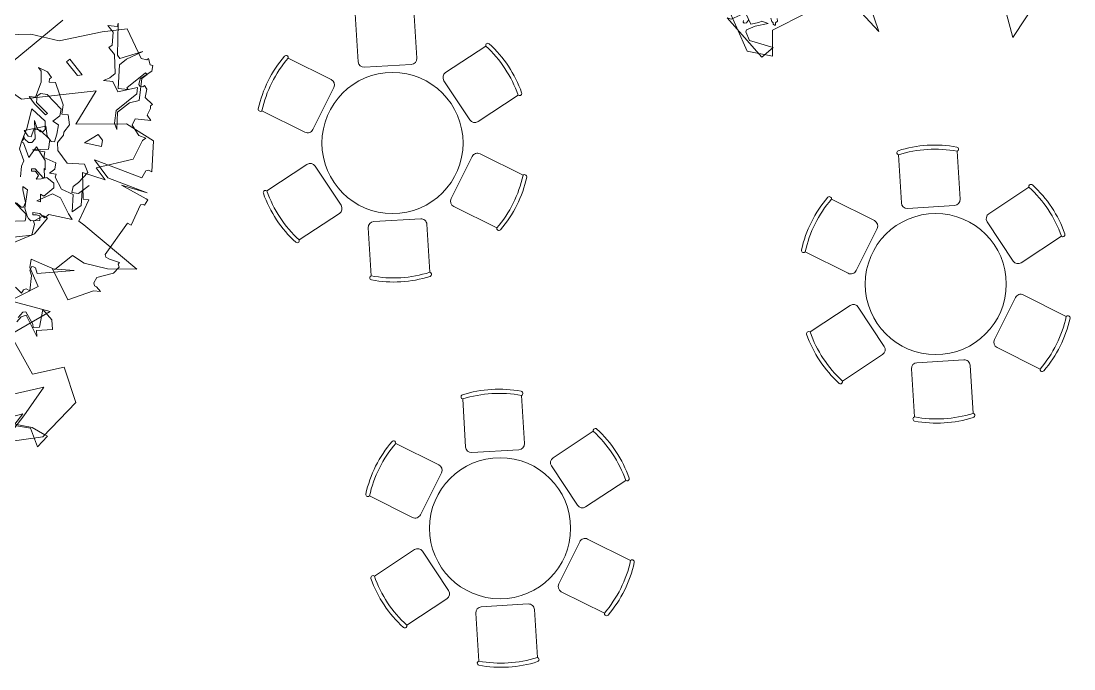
# Model space of a CAD drawing. Header units: metres. Extents: x -71 to 881, y -503 to 661.
# Drawn here: x 206.43 to 215.92, y -226.74 to -220.9 of the extents above; entities that cross this region are included whole.
import ezdxf

# ---------------------------------------------------------------- set-up
doc = ezdxf.new("R2010")
doc.units = ezdxf.units.M
doc.layers.add('07. Mobiliário', color=51, linetype='Continuous', lineweight=5)
doc.layers.add('ARBRE', color=100, linetype='Continuous', lineweight=13, true_color=0x00ff3f)

# ---------------------------------------------------------------- blocks, each defined once
blk = doc.blocks.new('WMF2', base_point=(0, 0.01))
at = {"color": 251, "lineweight": 0, "true_color": 0x636466}
for points in [[(81.23, -212.64), (86.45, -202.37), (92.4, -197.64), (98.49, -189.57)], [(62.22, -27.79), (49.27, -24.43), (44.16, -28.75), (49.49, -33.04), (47.38, -42.86)], [(52.22, -53.02), (31.88, -54.47), (45.91, -59.56)], [(24.01, -87.6), (8.81, -80.93), (12.69, -92.64)], [(16.57, -120.44), (8.22, -134.47), (9.81, -146.85), (18.98, -150.2), (22.71, -142.59), (34.39, -144.58), (32.65, -156.43), (43.16, -148.65)], [(41.63, -148.52), (39.67, -158.01), (44.92, -159.4), (46.44, -161.06), (40.43, -164.26), (40.42, -170.12), (36.91, -171.27), (31.95, -175.08), (27.13, -180.99), (44.83, -177.37), (46.41, -176.96), (49.12, -182.48), (50.2, -181.46), (55.69, -185.68), (50.55, -189.17), (54.41, -189.22), (50.23, -198.2), (52.48, -203.12), (52.39, -204.21), (54.12, -203.26), (57.28, -203.53), (58.15, -205.15), (55.25, -208.11), (56.89, -208.24), (57.74, -209.97), (58.25, -210.45), (58.2, -211), (60.88, -210.67), (62.28, -212.43), (63.37, -212.54), (63.42, -211.98), (64, -211.48), (64.56, -211.53), (65.45, -212.71), (65.14, -216.33), (66.13, -217.51), (66.73, -217.02), (68.24, -217.69), (68.28, -217.15), (69.45, -216.26), (77.76, -218.17), (81.23, -212.64), (81.23, -212.64)], [(13.58, -125.77), (15.6, -134.05), (18.21, -142.77), (22.11, -134.68)], [(43.19, -153.31), (41.06, -153.59), (41.43, -154.51), (41.13, -155.22), (40.11, -155.63), (43.05, -158.46), (44.35, -159.02), (44.76, -160.04), (44.45, -160.3), (43.92, -160.51), (42.49, -159.91), (37.1, -168.03), (40.97, -163.9), (32.15, -161.95), (29.82, -168.64), (28.52, -170), (30.14, -169.93), (30.65, -169.72), (31.37, -170.03), (31.94, -171.46), (30.17, -175.61), (30.45, -177.74), (31.15, -178.04), (31.35, -178.56), (33.6, -177.07), (34.61, -176.66), (35.32, -176.96), (38.04, -186.65), (37.02, -187.05), (39.7, -192.27), (39.35, -192.88), (38.94, -193.04), (39.56, -194.57), (39.97, -194.4), (46.81, -191.62), (41.05, -195.63), (50.47, -189.97), (56.38, -190.15), (44.99, -196.88), (45.76, -198.84), (45.47, -199.54), (44.55, -199.92), (50.64, -205.39), (58.51, -202.62), (66.66, -192.17), (70.16, -201.76), (80.62, -185.19), (89.7, -182.43), (90.01, -206.45)], [(57.77, -28.84), (58.63, -30.3), (56.93, -35.37), (57.37, -30.33), (54.22, -29.5), (53.25, -31.47), (53.04, -32.3), (51.55, -33.16), (53.17, -30.11), (53.78, -27.79), (53.47, -27.25), (51.12, -26.63), (45.81, -30.31), (45.66, -26.44), (59.37, -25.77), (58.42, -26.33), (57.77, -28.84), (57.77, -28.84)], [(51.12, -35.83), (50.51, -35.51), (50.45, -34.8), (50.07, -34.49), (50.03, -34.34), (50.2, -34.23), (50.61, -34.11), (50.82, -34.33), (51.37, -34.3), (52.2, -34.62)], [(55.43, -29.76), (55.24, -28.88), (55.5, -28.39), (55.87, -28.34), (56.16, -28.62)], [(18.12, -129.86), (16.15, -134.19), (15.36, -130.85), (11.87, -133.9), (8.32, -135.28), (7.59, -135.54), (7.07, -131.77), (12.02, -133.45), (15.55, -130.27)], [(28.56, -153.92), (30.94, -150.53), (29.67, -149.64), (35.82, -150.93), (36.23, -149.61), (35.92, -147.95)], [(36.59, -148.94), (36.91, -150.74), (36.53, -151.43), (32.84, -150.83), (32.14, -150.33), (31.15, -151.75), (34.23, -155.28), (30.66, -155.41), (28.56, -153.92), (28.56, -153.92)], [(58.26, -161.95), (55.2, -166.06), (55.75, -166.8), (56.5, -167.36), (60.96, -166.95)], [(60.34, -167.25), (58.66, -167.5), (58.28, -168), (58.89, -169.15), (61.9, -170.7), (62.6, -171.21), (61.18, -171.65), (57.84, -168.06), (55.81, -167.24), (55.17, -167.15), (54.29, -167.27), (52.87, -169.18), (53.82, -169.88), (54.6, -169.37), (55.15, -168.63), (55.66, -169.01), (54.32, -170.26), (52.66, -170.5), (52.66, -171.97), (47.81, -175.9), (49.56, -176.04), (54.15, -177.07), (56.26, -176.06), (57.34, -171.75), (56.54, -172.31), (58.19, -173.55), (57.21, -173.91), (57.26, -177.31), (58.26, -178.06), (60.53, -177.56), (61.17, -176.18), (61.91, -175.17), (62.25, -176.19), (63.37, -176.26), (63.72, -176.21), (64.28, -175.46), (64.78, -175.83), (64.22, -176.58), (61.08, -176.8), (60.89, -177.07), (62.8, -178.48), (62.37, -178.54), (64.31, -180), (68.46, -180.44), (67.52, -177.18), (71.39, -178.5), (71.97, -178.23), (72.13, -179.07), (72.84, -179.59), (71.95, -179.32), (70.65, -179.51), (70.12, -180.21), (70.34, -181.46), (74.19, -184.37), (72.12, -183.59), (70.89, -183.77), (70.51, -184.27), (70.59, -185.1), (72.3, -186.38), (76.95, -185.71), (73.74, -181.48), (71.97, -178.23), (70.82, -176.69), (67.68, -175.65), (66.98, -174.25), (64.97, -172.31)], [(56.45, -156.83), (51.18, -165.09), (52.99, -167.49), (53.79, -167.78), (53.24, -170.6), (52.14, -171.11), (51.01, -165.85), (52.98, -159.15), (54.67, -154.45), (56.12, -154.97), (56.45, -156.83), (56.45, -156.83)], [(52.76, -180.21), (55.75, -178.63), (59.24, -179.37), (59.71, -180), (60.98, -178.83), (60.92, -180.53), (62.07, -181.8), (65.07, -180.21), (66.12, -181.35), (68.53, -179.14), (66.06, -182.57), (67.81, -184.35), (71.26, -183.89), (72.51, -182.83), (71.38, -180.95), (72, -180.48), (73.83, -180.56), (71.19, -185.7), (68.92, -184.4), (67.21, -184.32), (66.57, -184.91), (67.73, -186.66), (69.36, -188.54), (71.08, -188), (71, -190.33), (72.16, -191.6), (77.42, -191.2), (78.69, -190.03), (78.74, -188.92), (77.57, -187.67), (73.52, -188.11), (73.54, -187.51), (77.6, -187.05), (79.9, -187.14), (78.75, -188.32), (80.93, -191.95), (83.16, -193.74), (84.39, -193.79), (82.02, -194.91), (80.2, -194.84), (80.22, -194.22), (79.64, -193.6), (78.5, -194.76), (72.73, -192.72), (70.97, -190.94), (69.83, -192.11), (67.56, -190.81), (67.04, -188.46), (66.45, -187.83), (65.94, -185.49), (64.29, -184.21), (60.16, -184.05), (57.09, -187.45), (54.82, -186.75), (54.35, -183.2), (54.41, -181.49), (53.37, -180.24), (52.1, -181.39), (51.95, -184.94), (52.04, -182.63), (49.22, -180.06), (49.34, -177.15), (52.76, -180.21), (52.76, -180.21)], [(59.05, -195.06), (57.96, -193.84), (61.5, -190.92), (60.89, -195.06), (59.05, -195.06), (59.05, -195.06)], [(62.92, -202.64), (62.92, -209.57), (64.13, -210.8), (66.44, -206.05), (69.38, -206.67), (71.07, -204.94), (70.59, -206.67), (70.59, -208.49), (74.6, -211.4), (76.92, -211.4), (76.92, -212.49), (79.35, -214.81), (81.66, -214.81), (79.84, -216.64), (80.44, -217.25), (73.99, -211.89), (72.89, -211.89), (70.59, -217.73), (71.68, -213.12), (71.68, -210.8), (67.05, -206.67), (65.23, -208.49), (65.83, -208.49), (65.83, -214.81), (65.23, -214.81), (65.23, -213.12), (61.21, -208.97), (62.31, -206.67), (62.31, -202.64), (58.89, -199.71), (60.6, -200.21), (62.92, -202.64), (62.92, -202.64)], [(80.95, -201.5), (75.73, -201.5), (76.34, -200.42), (80.95, -200.42), (80.95, -201.5), (80.95, -201.5)]]:
    blk.add_lwpolyline(points, dxfattribs=at)
blk = doc.blocks.new('DCHARRND')
at = {"linetype": 'Continuous'}
for p, q in [((-10, -2.63815), (-10, -18.99995)), ((10, -18.99995), (10, -2.63815)), ((-8, -20.99995), (8, -20.99995))]:
    blk.add_line(p, q, dxfattribs=at)
for centre, radius, start, end in [((0, -41.272), 41.272, 75.97797, 104.022), ((-9.7697, -1.94695), 0.75323, 107.8005, 188.662), ((-9.8649, -2.00005), 0.65223, 185.3119, 258.05), ((0, -42.68032), 41.272, 75.97797, 104.022), ((9.7697, -1.94695), 0.75323, 351.338, 72.19953), ((9.865, -2.00005), 0.65223, 281.95, 354.6881), ((-8, -18.99995), 2, 180, 270), ((8, -18.99995), 2, 270, 0)]:
    blk.add_arc(centre, radius, start, end, dxfattribs=at)
blk = doc.blocks.new('TBL48D')
at = {"linetype": 'Continuous'}
blk.add_circle((0, 0), 24, dxfattribs=at)

msp = doc.modelspace()

# ---------------------------------------------------------------- block references
at = {"layer": '07. Mobiliário', "yscale": 0.026513942392225}
for name, p, xscale, zscale, rotation in [('DCHARRND', (209.6996, -220.7517), -0.026513942392225, 0.026513942392225, 3.486434662576468), ('DCHARRND', (210.8213, -221.3113), -0.026513942392225, 0.026513942392225, 303.4864346625764), ('DCHARRND', (208.654, -221.4434), -0.02651394239222501, 0.02651394239222501, 63.48643466257634), ('TBL48D', (209.7758, -222.003), -0.02651394239222501, 0.026513942392225, 183.4864346625764), ('DCHARRND', (214.5988, -222.0235), -0.026513942392225, 0.026513942392225, 3.486434662576468), ('DCHARRND', (210.8976, -222.5627), -0.026513942392225, 0.026513942392225, 243.4864346625764), ('DCHARRND', (208.7302, -222.6947), -0.026513942392225, 0.026513942392225, 123.4864346625763), ('DCHARRND', (215.7206, -222.5832), -0.026513942392225, 0.026513942392225, 303.4864346625764), ('DCHARRND', (213.5533, -222.7152), -0.02651394239222501, 0.02651394239222501, 63.48643466257634), ('TBL48D', (214.6751, -223.2748), -0.02651394239222501, 0.026513942392225, 183.4864346625764), ('DCHARRND', (209.852, -223.2543), -0.02651394239222501, 0.026513942392225, 183.4864346625764), ('DCHARRND', (215.7969, -223.8345), -0.026513942392225, 0.026513942392225, 243.4864346625764), ('DCHARRND', (213.6295, -223.9665), -0.026513942392225, 0.026513942392225, 123.4864346625763), ('DCHARRND', (214.7513, -224.5262), -0.02651394239222501, 0.026513942392225, 183.4864346625764), ('DCHARRND', (210.6694, -224.2249), -0.026513942392225, 0.026513942392225, 3.486434662576468), ('DCHARRND', (211.7912, -224.7846), -0.026513942392225, 0.026513942392225, 303.4864346625764), ('DCHARRND', (209.6238, -224.9166), -0.02651394239222501, 0.02651394239222501, 63.48643466257634), ('TBL48D', (210.7456, -225.4762), -0.02651394239222501, 0.026513942392225, 183.4864346625764), ('DCHARRND', (211.8674, -226.0359), -0.026513942392225, 0.026513942392225, 243.4864346625764), ('DCHARRND', (209.7001, -226.1679), -0.026513942392225, 0.026513942392225, 123.4864346625763), ('DCHARRND', (210.8219, -226.7276), -0.02651394239222501, 0.026513942392225, 183.4864346625764)]:
    msp.add_blockref(name, p, dxfattribs=dict(at, xscale=xscale, zscale=zscale, rotation=rotation))
at = {"layer": 'ARBRE', "color": 251, "lineweight": 5, "true_color": 0x636466, "xscale": 0.03451886634015593, "yscale": 0.03451886634015593, "zscale": 0.03451886634015593, "rotation": 128.5771086415459}
for p in [(213.3767, -223.0313), (203.1687, -227.7696)]:
    msp.add_blockref('WMF2', p, dxfattribs=at)

doc.saveas('drawing.dxf')
